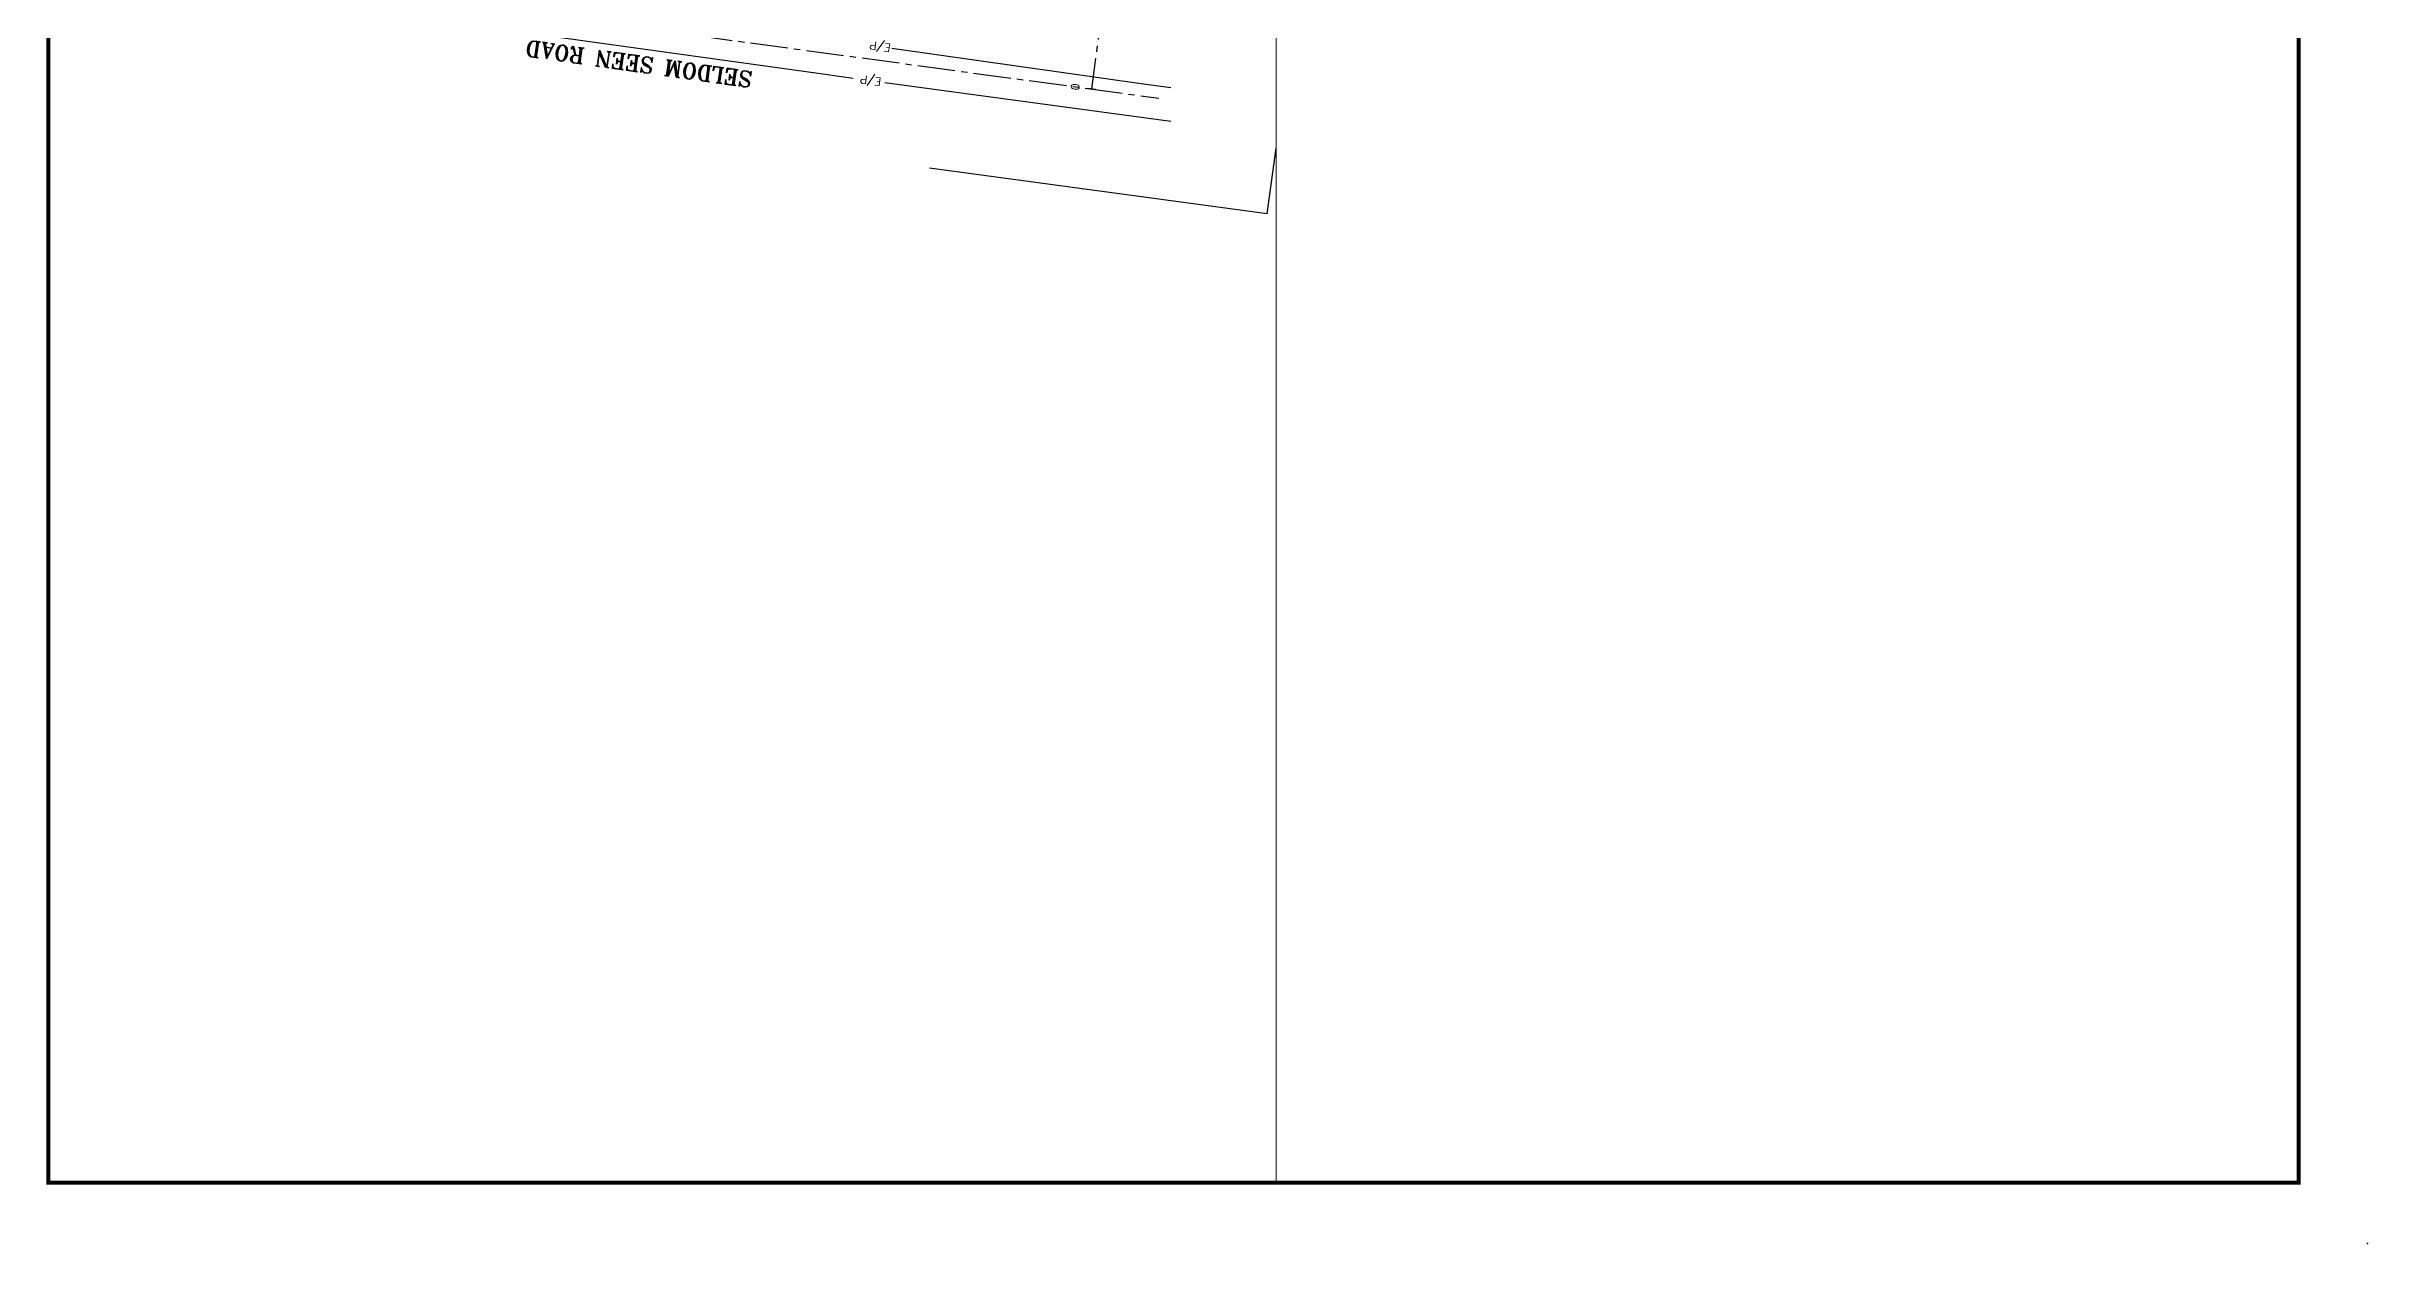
# Model space of a CAD drawing. Extents: x 5337 to 6497, y 3762 to 5514.
# Drawn here: x 5337 to 6497, y 3762 to 4361 of the extents above; entities that cross this region are included whole.
import ezdxf
from ezdxf.enums import TextEntityAlignment as Align

# ---------------------------------------------------------------- set-up
doc = ezdxf.new("R2010")
doc.units = 0
doc.header["$LTSCALE"] = 25
doc.header["$MEASUREMENT"] = 0
doc.header["$PDSIZE"] = 0.05
doc.linetypes.add('CENTER2', pattern=[1.125, 0.75, -0.125, 0.125, -0.125])
doc.layers.get('0').update_dxf_attribs({"linetype": 'CONTINUOUS'})
for name, color, linetype in [('1-LOT-LINE', 7, 'CONTINUOUS'), ('CENTER', 7, 'CENTER2'), ('ROAD', 8, 'CONTINUOUS'), ('S-ROADTEXT', 7, 'CONTINUOUS'), ('SHEET', 7, 'CONTINUOUS'), ('STALBL', 7, 'CONTINUOUS')]:
    doc.layers.add(name, color=color, linetype=linetype)
doc.styles.add('ROMANS', font='romans.shx', dxfattribs={"height": 4})
doc.styles.add('ROMANT', font='ROMANT.shx', dxfattribs={"height": 5})

# ---------------------------------------------------------------- blocks, each defined once
blk = doc.blocks.new('LBL_TIC')
blk.add_line((0, -0.04165), (0, 0.04165))
blk = doc.blocks.new('TITLEBLK')
at = {"layer": 'SHEET'}
blk.add_lwpolyline([(32.41, 23.19, 0.04, 0.04, 0), (0.61, 23.19, 0.04, 0.04, 0), (0.61, 0.69, 0.04, 0.04, 0), (32.41, 0.69, 0.04, 0.04, 0)], format="xyseb", close=True, dxfattribs=at)
blk.add_point((0, 0), dxfattribs=at)

msp = doc.modelspace()

# ---------------------------------------------------------------- linework, layer by layer
at = {"layer": '1-LOT-LINE'}
for q in [(5951.382, 4309.863), (5778.003, 4299.881)]:
    msp.add_line((5946.931, 4276.999), q, dxfattribs=at)
at = {"layer": 'CENTER'}
for p, q in [((5872.328, 4438.471), (5859.018, 4339.36)), ((5660.714, 4366.222), (5892.614, 4334.809))]:
    msp.add_line(p, q, dxfattribs=at)
at = {"layer": 'ROAD', "flags": 128}
for points in [[(5722.286, 4347.077), (5526.586, 4374.339)], [(5759.155, 4359.85), (5884.97, 4341.891), (5898.654, 4340.056)], [(5739.941, 4344.616), (5722.286, 4347.077)], [(5898.654, 4323.163), (5755.631, 4342.491)]]:
    msp.add_lwpolyline(points, dxfattribs=at)
at = {"layer": 'SHEET', "const_width": 0.5}
msp.add_lwpolyline([(5951.382, 3792.682), (5951.382, 5382.682)], dxfattribs=at)

# ---------------------------------------------------------------- block references
at = {"layer": 'SHEET', "xscale": 50, "yscale": 50, "rotation": 90}
msp.add_blockref('TITLEBLK', (6497.023, 3762.182), dxfattribs=at)
at = {"layer": 'STALBL', "linetype": 'ByBlock', "xscale": 48.01920768307323, "yscale": 48.01920768307323, "zscale": 48.01920768307323, "rotation": 82.35126029155697}
msp.add_blockref('LBL_TIC', (5859.018, 4339.36), dxfattribs=at)

# ---------------------------------------------------------------- texts
at = {"layer": 'ROAD', "style": 'ROMANS'}
for rotation, p in [(171.804141, (5758.86, 4361.854)), (172.775932, (5754.125, 4344.953))]:
    msp.add_text('E/P', height=4, rotation=rotation, dxfattribs=at).set_placement(p)
at = {"layer": 'S-ROADTEXT', "style": 'ROMANT'}
msp.add_text('SELDOM SEEN ROAD', height=8, rotation=171.989677, dxfattribs=at).set_placement((5633.309, 4355.876), align=Align.CENTER)
at = {"layer": 'STALBL', "linetype": 'ByBlock', "style": 'ROMANS'}
msp.add_text('0', height=4, rotation=82.35126, dxfattribs=at).set_placement((5854.063, 4340.025), align=Align.BOTTOM_CENTER)

doc.saveas('drawing.dxf')
